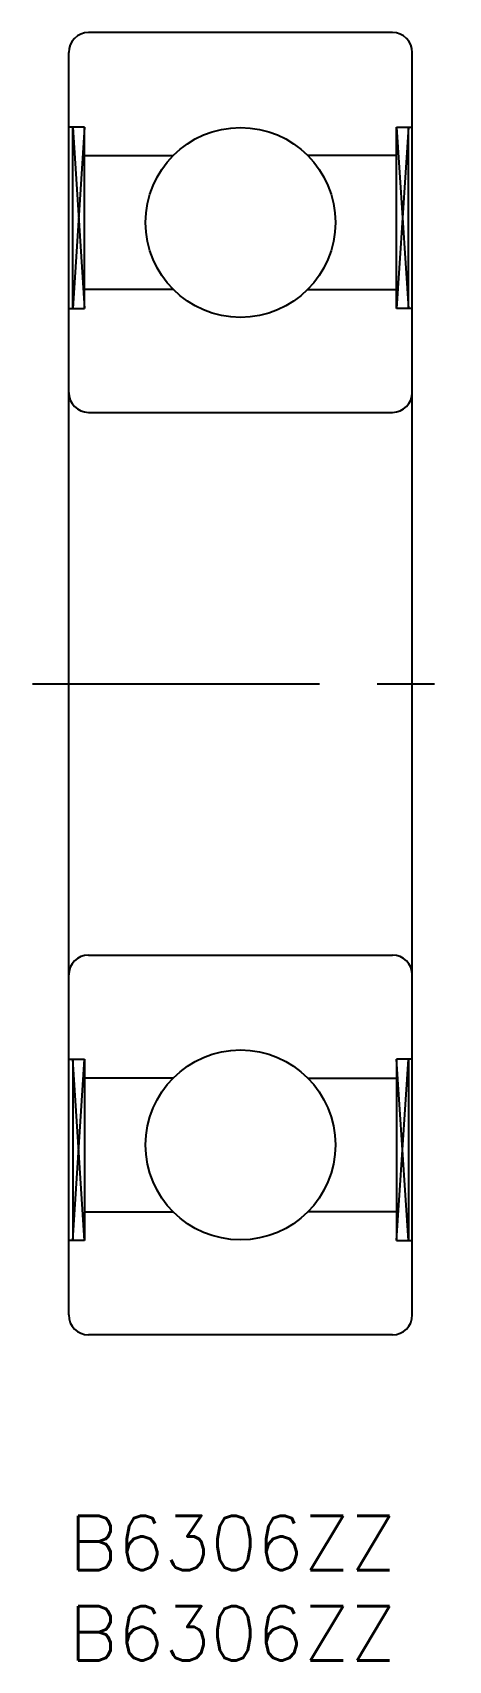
# Model space of a CAD drawing. Extents: x -2 to 21, y -8 to 82.
import ezdxf

# ---------------------------------------------------------------- set-up
doc = ezdxf.new("R2010")
doc.units = 0
doc.header["$LTSCALE"] = 0.5
doc.linetypes.add('CENTER', pattern=[50.8, 31.75, -6.35, 6.35, -6.35])
for name, color, linetype in [('MSM_CENTER', 1, 'CENTER'), ('MSM_CONTINUOUS', 7, 'CONTINUOUS'), ('MSM_NARROW', 5, 'CONTINUOUS'), ('MSM_PART_NUMBER', 7, 'CONTINUOUS')]:
    doc.layers.add(name, color=color, linetype=linetype)
doc.styles.get("Standard").update_dxf_attribs({"font": 'txt.shx', "height": 3, "bigfont": 'bigfont.shx'})

# ---------------------------------------------------------------- blocks, each defined once
blk = doc.blocks.new('*U2')
at = {"layer": 'MSM_PART_NUMBER'}
blk.add_text('B6306ZZ', height=3, dxfattribs=at).set_placement((0, -3))
blk = doc.blocks.new('*U3')
at = {"layer": 'MSM_PART_NUMBER'}
blk.add_text('B6306ZZ', height=3, dxfattribs=at).set_placement((0, -8))

msp = doc.modelspace()

# ---------------------------------------------------------------- linework, layer by layer
at = {"layer": 'MSM_CENTER'}
msp.add_line((-2, 46), (21, 46), dxfattribs=at)
at = {"layer": 'MSM_CONTINUOUS'}
for p, q in [((17.9, 82), (1.1, 82)), ((0, 11.1), (0, 80.9)), ((19, 11.1), (19, 80.9)), ((0.874, 76.775), (0, 76.775)), ((0.219, 66.75), (0.219, 76.775)), ((0.874, 66.75), (0.874, 76.775)), ((18.126, 76.775), (19, 76.775)), ((18.126, 66.75), (18.126, 76.775)), ((18.782, 66.75), (18.782, 76.775)), ((0.874, 75.2), (5.775, 75.2)), ((18.126, 75.2), (13.225, 75.2)), ((5.775, 67.8), (0.874, 67.8)), ((13.225, 67.8), (18.126, 67.8)), ((0, 66.75), (0.874, 66.75)), ((19, 66.75), (18.126, 66.75)), ((1.1, 61), (17.9, 61)), ((1.1, 31), (17.9, 31)), ((0, 25.25), (0.874, 25.25)), ((0.219, 25.25), (0.219, 15.225)), ((0.874, 25.25), (0.874, 15.225)), ((18.126, 25.25), (18.126, 15.225)), ((19, 25.25), (18.126, 25.25)), ((18.782, 25.25), (18.782, 15.225)), ((5.775, 24.2), (0.874, 24.2)), ((13.225, 24.2), (18.126, 24.2)), ((0.874, 16.8), (5.775, 16.8)), ((18.126, 16.8), (13.225, 16.8)), ((0.874, 15.225), (0, 15.225)), ((18.126, 15.225), (19, 15.225)), ((17.9, 10), (1.1, 10))]:
    msp.add_line(p, q, dxfattribs=at)
for centre in [(9.5, 71.5), (9.5, 20.5)]:
    msp.add_circle(centre, 5.25, dxfattribs=at)
for centre, start, end in [((1.1, 80.9), 90, 180), ((17.9, 80.9), 0, 90), ((1.1, 62.1), 180, 270), ((17.9, 62.1), 270, 0), ((1.1, 29.9), 90, 180), ((17.9, 29.9), 0, 90), ((1.1, 11.1), 180, 270), ((17.9, 11.1), 270, 0)]:
    msp.add_arc(centre, 1.1, start, end, dxfattribs=at)
at = {"layer": 'MSM_NARROW'}
for p, q in [((0.219, 76.775), (0.874, 66.75)), ((0.874, 76.775), (0.219, 66.75)), ((18.782, 76.775), (18.126, 66.75)), ((18.126, 76.775), (18.782, 66.75)), ((0.219, 15.225), (0.874, 25.25)), ((0.874, 15.225), (0.219, 25.25)), ((18.782, 15.225), (18.126, 25.25)), ((18.126, 15.225), (18.782, 25.25))]:
    msp.add_line(p, q, dxfattribs=at)

# ---------------------------------------------------------------- block references
at = {"layer": 'MSM_CONTINUOUS'}
for name in ['*U2', '*U3']:
    msp.add_blockref(name, (0, 0), dxfattribs=at)

doc.saveas('drawing.dxf')
